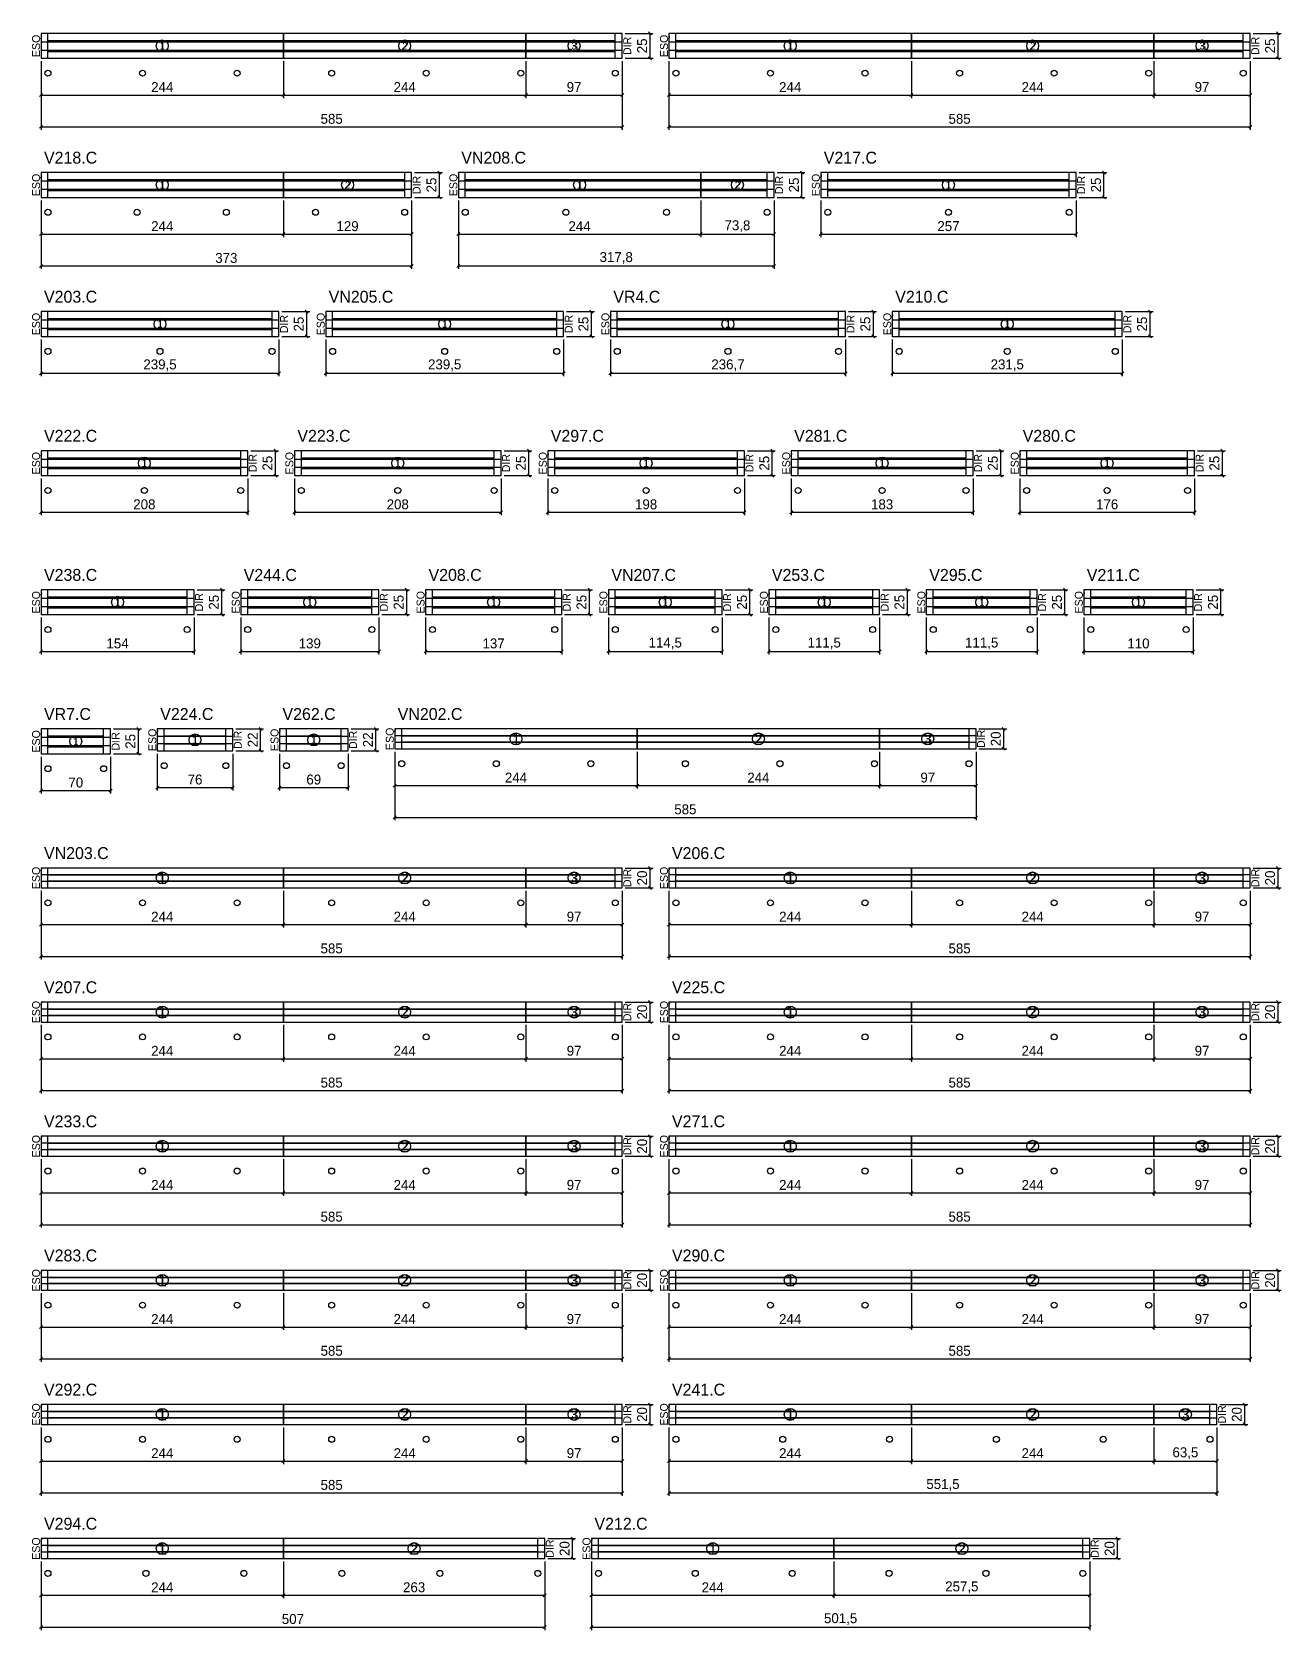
# Model space of a CAD drawing. Extents: x -13000 to 3070, y -11621 to 1250.
# Drawn here: x -9 to 1248, y -10035 to -8426 of the extents above; entities that cross this region are included whole.
import ezdxf
from ezdxf.enums import TextEntityAlignment as Align

# ---------------------------------------------------------------- set-up
doc = ezdxf.new("R2010")
doc.units = 0
for name, color, linetype in [('5', 5, 'Continuous'), ('COTA', 241, 'Continuous'), ('Escoras', 224, 'Continuous'), ('NOMENCLATURA', 7, 'Continuous'), ('Painéis', 200, 'Continuous'), ('SARR_2.2x7', 40, 'Continuous')]:
    doc.layers.add(name, color=color, linetype=linetype)
doc.dimstyles.new('PAINEL', dxfattribs={"dimtxt": 10, "dimasz": 3, "dimexe": 3, "dimexo": 3, "dimgap": 3, "dimtad": 1, "dimblk": 'OBLIQUE', "dimblk1": 'OBLIQUE', "dimcen": 2.5, "dimclrd": 4, "dimclre": 4, "dimclrt": 240, "dimazin": 3, "dimtfac": 1, "dimtmove": 0, "dimatfit": 3})

# ---------------------------------------------------------------- blocks, each defined once
blk = doc.blocks.new('nf1')
blk.add_circle((0, 0), 6)
blk.add_text('1', height=7).set_placement((0, 0), align=Align.MIDDLE_CENTER)
blk = doc.blocks.new('nf2')
blk.add_circle((0, 0), 6)
blk.add_text('2', height=7).set_placement((0, 0), align=Align.MIDDLE_CENTER)
blk = doc.blocks.new('nf3')
blk.add_circle((0, 0), 6)
blk.add_text('3', height=7).set_placement((0, 0), align=Align.MIDDLE_CENTER)
blk = doc.blocks.new('_OBLIQUE')
at = {"color": 0, "linetype": 'BYBLOCK'}
blk.add_line((-0.5, -0.5), (0.5, 0.5), dxfattribs=at)

msp = doc.modelspace()

# ---------------------------------------------------------------- linework, layer by layer
at = {"layer": 'Escoras'}
for centre in [(7, -8468), (102.167, -8468), (197.333, -8468), (292.5, -8468), (387.667, -8468), (482.833, -8468), (578, -8468), (639, -8468), (734.167, -8468), (829.333, -8468), (924.5, -8468), (1019.667, -8468), (1114.833, -8468), (1210, -8468), (7, -8608), (96.75, -8608), (186.5, -8608), (276.25, -8608), (366, -8608), (427, -8608), (528.267, -8608), (629.533, -8608), (730.8, -8608), (791.8, -8608), (913.3, -8608), (1034.8, -8608), (7, -8748), (119.75, -8748), (232.5, -8748), (293.5, -8748), (406.25, -8748), (519, -8748), (580, -8748), (691.35, -8748), (802.7, -8748), (863.7, -8748), (972.45, -8748), (1081.2, -8748), (7, -8888), (104, -8888), (201, -8888), (262, -8888), (359, -8888), (456, -8888), (517, -8888), (609, -8888), (701, -8888), (762, -8888), (846.5, -8888), (931, -8888), (992, -8888), (1073, -8888), (1154, -8888), (7, -9028), (147, -9028), (208, -9028), (333, -9028), (394, -9028), (517, -9028), (578, -9028), (678.5, -9028), (739.5, -9028), (837, -9028), (898, -9028), (995.5, -9028), (1056.5, -9028), (1152.5, -9028), (7, -9168), (63, -9168), (124, -9165), (186, -9165), (247, -9165), (302, -9165), (363, -9163), (458.167, -9163), (553.333, -9163), (648.5, -9163), (743.667, -9163), (838.833, -9163), (934, -9163), (7, -9303), (102.167, -9303), (197.333, -9303), (292.5, -9303), (387.667, -9303), (482.833, -9303), (578, -9303), (639, -9303), (734.167, -9303), (829.333, -9303), (924.5, -9303), (1019.667, -9303), (1114.833, -9303), (1210, -9303), (7, -9438), (102.167, -9438), (197.333, -9438), (292.5, -9438), (387.667, -9438), (482.833, -9438), (578, -9438), (639, -9438), (734.167, -9438), (829.333, -9438), (924.5, -9438), (1019.667, -9438), (1114.833, -9438), (1210, -9438), (7, -9573), (102.167, -9573), (197.333, -9573), (292.5, -9573), (387.667, -9573), (482.833, -9573), (578, -9573), (639, -9573), (734.167, -9573), (829.333, -9573), (924.5, -9573), (1019.667, -9573), (1114.833, -9573), (1210, -9573), (7, -9708), (102.167, -9708), (197.333, -9708), (292.5, -9708), (387.667, -9708), (482.833, -9708), (578, -9708), (639, -9708), (734.167, -9708), (829.333, -9708), (924.5, -9708), (1019.667, -9708), (1114.833, -9708), (1210, -9708), (7, -9843), (102.167, -9843), (197.333, -9843), (292.5, -9843), (387.667, -9843), (482.833, -9843), (578, -9843), (639, -9843), (746.5, -9843), (854, -9843), (961.5, -9843), (1069, -9843), (1176.5, -9843), (7, -9978), (105.6, -9978), (204.2, -9978), (302.8, -9978), (401.4, -9978), (500, -9978), (561, -9978), (658.5, -9978), (756, -9978), (853.5, -9978), (951, -9978), (1048.5, -9978)]:
    msp.add_circle(centre, 3, dxfattribs=at)
at = {"layer": 'Painéis'}
for p, q in [((244, -8453), (244, -8428)), ((488, -8453), (488, -8428)), ((876, -8453), (876, -8428)), ((1120, -8453), (1120, -8428)), ((0, -8436.333), (244, -8436.333)), ((244, -8436.333), (488, -8436.333)), ((488, -8436.333), (585, -8436.333)), ((632, -8436.333), (876, -8436.333)), ((876, -8436.333), (1120, -8436.333)), ((1120, -8436.333), (1217, -8436.333)), ((0, -8444.667), (244, -8444.667)), ((244, -8444.667), (488, -8444.667)), ((488, -8444.667), (585, -8444.667)), ((632, -8444.667), (876, -8444.667)), ((876, -8444.667), (1120, -8444.667)), ((1120, -8444.667), (1217, -8444.667)), ((244, -8593), (244, -8568)), ((664, -8593), (664, -8568)), ((0, -8576.333), (244, -8576.333)), ((0, -8584.667), (244, -8584.667)), ((244, -8576.333), (373, -8576.333)), ((244, -8584.667), (373, -8584.667)), ((420, -8576.333), (664, -8576.333)), ((420, -8584.667), (664, -8584.667)), ((664, -8576.333), (737.8, -8576.333)), ((664, -8584.667), (737.8, -8584.667)), ((784.8, -8576.333), (1041.8, -8576.333)), ((784.8, -8584.667), (1041.8, -8584.667)), ((0, -8716.333), (239.5, -8716.333)), ((286.5, -8716.333), (526, -8716.333)), ((573, -8716.333), (809.7, -8716.333)), ((856.7, -8716.333), (1088.2, -8716.333)), ((0, -8724.667), (239.5, -8724.667)), ((286.5, -8724.667), (526, -8724.667)), ((573, -8724.667), (809.7, -8724.667)), ((856.7, -8724.667), (1088.2, -8724.667)), ((0, -8856.333), (208, -8856.333)), ((255, -8856.333), (463, -8856.333)), ((510, -8856.333), (708, -8856.333)), ((755, -8856.333), (938, -8856.333)), ((985, -8856.333), (1161, -8856.333)), ((0, -8864.667), (208, -8864.667)), ((255, -8864.667), (463, -8864.667)), ((510, -8864.667), (708, -8864.667)), ((755, -8864.667), (938, -8864.667)), ((985, -8864.667), (1161, -8864.667)), ((0, -8996.333), (154, -8996.333)), ((0, -9004.667), (154, -9004.667)), ((201, -8996.333), (340, -8996.333)), ((201, -9004.667), (340, -9004.667)), ((387, -8996.333), (524, -8996.333)), ((387, -9004.667), (524, -9004.667)), ((571, -8996.333), (685.5, -8996.333)), ((571, -9004.667), (685.5, -9004.667)), ((732.5, -8996.333), (844, -8996.333)), ((732.5, -9004.667), (844, -9004.667)), ((891, -8996.333), (1002.5, -8996.333)), ((891, -9004.667), (1002.5, -9004.667)), ((1049.5, -8996.333), (1159.5, -8996.333)), ((1049.5, -9004.667), (1159.5, -9004.667)), ((117, -9135.333), (193, -9135.333)), ((240, -9135.333), (309, -9135.333)), ((356, -9134.667), (600, -9134.667)), ((600, -9148), (600, -9128)), ((600, -9134.667), (844, -9134.667)), ((844, -9148), (844, -9128)), ((844, -9134.667), (941, -9134.667)), ((0, -9136.333), (70, -9136.333)), ((0, -9144.667), (70, -9144.667)), ((117, -9142.667), (193, -9142.667)), ((240, -9142.667), (309, -9142.667)), ((356, -9141.333), (600, -9141.333)), ((600, -9141.333), (844, -9141.333)), ((844, -9141.333), (941, -9141.333)), ((0, -9274.667), (244, -9274.667)), ((244, -9288), (244, -9268)), ((244, -9274.667), (488, -9274.667)), ((488, -9288), (488, -9268)), ((488, -9274.667), (585, -9274.667)), ((632, -9274.667), (876, -9274.667)), ((876, -9288), (876, -9268)), ((876, -9274.667), (1120, -9274.667)), ((1120, -9288), (1120, -9268)), ((1120, -9274.667), (1217, -9274.667)), ((0, -9281.333), (244, -9281.333)), ((244, -9281.333), (488, -9281.333)), ((488, -9281.333), (585, -9281.333)), ((632, -9281.333), (876, -9281.333)), ((876, -9281.333), (1120, -9281.333)), ((1120, -9281.333), (1217, -9281.333)), ((0, -9409.667), (244, -9409.667)), ((244, -9423), (244, -9403)), ((244, -9409.667), (488, -9409.667)), ((488, -9423), (488, -9403)), ((488, -9409.667), (585, -9409.667)), ((632, -9409.667), (876, -9409.667)), ((876, -9423), (876, -9403)), ((876, -9409.667), (1120, -9409.667)), ((1120, -9423), (1120, -9403)), ((1120, -9409.667), (1217, -9409.667)), ((0, -9416.333), (244, -9416.333)), ((244, -9416.333), (488, -9416.333)), ((488, -9416.333), (585, -9416.333)), ((632, -9416.333), (876, -9416.333)), ((876, -9416.333), (1120, -9416.333)), ((1120, -9416.333), (1217, -9416.333)), ((244, -9558), (244, -9538)), ((488, -9558), (488, -9538)), ((876, -9558), (876, -9538)), ((1120, -9558), (1120, -9538)), ((0, -9544.667), (244, -9544.667)), ((0, -9551.333), (244, -9551.333)), ((244, -9544.667), (488, -9544.667)), ((244, -9551.333), (488, -9551.333)), ((488, -9544.667), (585, -9544.667)), ((488, -9551.333), (585, -9551.333)), ((632, -9544.667), (876, -9544.667)), ((632, -9551.333), (876, -9551.333)), ((876, -9544.667), (1120, -9544.667)), ((876, -9551.333), (1120, -9551.333)), ((1120, -9544.667), (1217, -9544.667)), ((1120, -9551.333), (1217, -9551.333)), ((0, -9679.667), (244, -9679.667)), ((244, -9693), (244, -9673)), ((244, -9679.667), (488, -9679.667)), ((488, -9693), (488, -9673)), ((488, -9679.667), (585, -9679.667)), ((632, -9679.667), (876, -9679.667)), ((876, -9693), (876, -9673)), ((876, -9679.667), (1120, -9679.667)), ((1120, -9693), (1120, -9673)), ((1120, -9679.667), (1217, -9679.667)), ((0, -9686.333), (244, -9686.333)), ((244, -9686.333), (488, -9686.333)), ((488, -9686.333), (585, -9686.333)), ((632, -9686.333), (876, -9686.333)), ((876, -9686.333), (1120, -9686.333)), ((1120, -9686.333), (1217, -9686.333)), ((244, -9828), (244, -9808)), ((488, -9828), (488, -9808)), ((876, -9828), (876, -9808)), ((1120, -9828), (1120, -9808)), ((0, -9814.667), (244, -9814.667)), ((0, -9821.333), (244, -9821.333)), ((244, -9814.667), (488, -9814.667)), ((244, -9821.333), (488, -9821.333)), ((488, -9814.667), (585, -9814.667)), ((488, -9821.333), (585, -9821.333)), ((632, -9814.667), (876, -9814.667)), ((632, -9821.333), (876, -9821.333)), ((876, -9814.667), (1120, -9814.667)), ((876, -9821.333), (1120, -9821.333)), ((1120, -9814.667), (1183.5, -9814.667)), ((1120, -9821.333), (1183.5, -9821.333)), ((0, -9949.667), (244, -9949.667)), ((0, -9956.333), (244, -9956.333)), ((244, -9963), (244, -9943)), ((244, -9949.667), (507, -9949.667)), ((244, -9956.333), (507, -9956.333)), ((554, -9949.667), (798, -9949.667)), ((554, -9956.333), (798, -9956.333)), ((798, -9963), (798, -9943)), ((798, -9949.667), (1055.5, -9949.667)), ((798, -9956.333), (1055.5, -9956.333))]:
    msp.add_line(p, q, dxfattribs=at)
for points in [[(0, -8453), (244, -8453), (244, -8428), (0, -8428)], [(244, -8453), (488, -8453), (488, -8428), (244, -8428)], [(488, -8453), (585, -8453), (585, -8428), (488, -8428)], [(632, -8453), (876, -8453), (876, -8428), (632, -8428)], [(876, -8453), (1120, -8453), (1120, -8428), (876, -8428)], [(1120, -8453), (1217, -8453), (1217, -8428), (1120, -8428)], [(0, -8593), (244, -8593), (244, -8568), (0, -8568)], [(244, -8593), (373, -8593), (373, -8568), (244, -8568)], [(420, -8593), (664, -8593), (664, -8568), (420, -8568)], [(664, -8593), (737.8, -8593), (737.8, -8568), (664, -8568)], [(784.8, -8593), (1041.8, -8593), (1041.8, -8568), (784.8, -8568)], [(0, -8733), (239.5, -8733), (239.5, -8708), (0, -8708)], [(286.5, -8733), (526, -8733), (526, -8708), (286.5, -8708)], [(573, -8733), (809.7, -8733), (809.7, -8708), (573, -8708)], [(856.7, -8733), (1088.2, -8733), (1088.2, -8708), (856.7, -8708)], [(0, -8873), (208, -8873), (208, -8848), (0, -8848)], [(255, -8873), (463, -8873), (463, -8848), (255, -8848)], [(510, -8873), (708, -8873), (708, -8848), (510, -8848)], [(755, -8873), (938, -8873), (938, -8848), (755, -8848)], [(985, -8873), (1161, -8873), (1161, -8848), (985, -8848)], [(0, -9013), (154, -9013), (154, -8988), (0, -8988)], [(201, -9013), (340, -9013), (340, -8988), (201, -8988)], [(387, -9013), (524, -9013), (524, -8988), (387, -8988)], [(571, -9013), (685.5, -9013), (685.5, -8988), (571, -8988)], [(732.5, -9013), (844, -9013), (844, -8988), (732.5, -8988)], [(891, -9013), (1002.5, -9013), (1002.5, -8988), (891, -8988)], [(1049.5, -9013), (1159.5, -9013), (1159.5, -8988), (1049.5, -8988)], [(0, -9153), (70, -9153), (70, -9128), (0, -9128)], [(117, -9150), (193, -9150), (193, -9128), (117, -9128)], [(240, -9150), (309, -9150), (309, -9128), (240, -9128)], [(356, -9148), (600, -9148), (600, -9128), (356, -9128)], [(600, -9148), (844, -9148), (844, -9128), (600, -9128)], [(844, -9148), (941, -9148), (941, -9128), (844, -9128)], [(0, -9288), (244, -9288), (244, -9268), (0, -9268)], [(244, -9288), (488, -9288), (488, -9268), (244, -9268)], [(488, -9288), (585, -9288), (585, -9268), (488, -9268)], [(632, -9288), (876, -9288), (876, -9268), (632, -9268)], [(876, -9288), (1120, -9288), (1120, -9268), (876, -9268)], [(1120, -9288), (1217, -9288), (1217, -9268), (1120, -9268)], [(0, -9423), (244, -9423), (244, -9403), (0, -9403)], [(244, -9423), (488, -9423), (488, -9403), (244, -9403)], [(488, -9423), (585, -9423), (585, -9403), (488, -9403)], [(632, -9423), (876, -9423), (876, -9403), (632, -9403)], [(876, -9423), (1120, -9423), (1120, -9403), (876, -9403)], [(1120, -9423), (1217, -9423), (1217, -9403), (1120, -9403)], [(0, -9558), (244, -9558), (244, -9538), (0, -9538)], [(244, -9558), (488, -9558), (488, -9538), (244, -9538)], [(488, -9558), (585, -9558), (585, -9538), (488, -9538)], [(632, -9558), (876, -9558), (876, -9538), (632, -9538)], [(876, -9558), (1120, -9558), (1120, -9538), (876, -9538)], [(1120, -9558), (1217, -9558), (1217, -9538), (1120, -9538)], [(0, -9693), (244, -9693), (244, -9673), (0, -9673)], [(244, -9693), (488, -9693), (488, -9673), (244, -9673)], [(488, -9693), (585, -9693), (585, -9673), (488, -9673)], [(632, -9693), (876, -9693), (876, -9673), (632, -9673)], [(876, -9693), (1120, -9693), (1120, -9673), (876, -9673)], [(1120, -9693), (1217, -9693), (1217, -9673), (1120, -9673)], [(0, -9828), (244, -9828), (244, -9808), (0, -9808)], [(244, -9828), (488, -9828), (488, -9808), (244, -9808)], [(488, -9828), (585, -9828), (585, -9808), (488, -9808)], [(632, -9828), (876, -9828), (876, -9808), (632, -9808)], [(876, -9828), (1120, -9828), (1120, -9808), (876, -9808)], [(1120, -9828), (1183.5, -9828), (1183.5, -9808), (1120, -9808)], [(0, -9963), (244, -9963), (244, -9943), (0, -9943)], [(244, -9963), (507, -9963), (507, -9943), (244, -9943)], [(554, -9963), (798, -9963), (798, -9943), (554, -9943)], [(798, -9963), (1055.5, -9963), (1055.5, -9943), (798, -9943)]]:
    msp.add_lwpolyline(points, close=True, dxfattribs=at)
at = {"layer": 'SARR_2.2x7'}
for p, q in [((7, -8453), (7, -8428)), ((578, -8453), (578, -8428)), ((639, -8453), (639, -8428)), ((1210, -8453), (1210, -8428)), ((7, -8435), (244, -8435)), ((244, -8435), (488, -8435)), ((488, -8435), (578, -8435)), ((639, -8435), (876, -8435)), ((876, -8435), (1120, -8435)), ((1120, -8435), (1210, -8435)), ((7, -8446), (244, -8446)), ((244, -8446), (488, -8446)), ((488, -8446), (578, -8446)), ((639, -8446), (876, -8446)), ((876, -8446), (1120, -8446)), ((1120, -8446), (1210, -8446)), ((7, -8593), (7, -8568)), ((366, -8593), (366, -8568)), ((427, -8593), (427, -8568)), ((730.8, -8593), (730.8, -8568)), ((791.8, -8593), (791.8, -8568)), ((1034.8, -8593), (1034.8, -8568)), ((7, -8575), (244, -8575)), ((7, -8586), (244, -8586)), ((244, -8575), (366, -8575)), ((244, -8586), (366, -8586)), ((427, -8575), (664, -8575)), ((427, -8586), (664, -8586)), ((664, -8575), (730.8, -8575)), ((664, -8586), (730.8, -8586)), ((791.8, -8575), (1034.8, -8575)), ((791.8, -8586), (1034.8, -8586)), ((7, -8733), (7, -8708)), ((7, -8715), (232.5, -8715)), ((232.5, -8733), (232.5, -8708)), ((293.5, -8733), (293.5, -8708)), ((293.5, -8715), (519, -8715)), ((519, -8733), (519, -8708)), ((580, -8733), (580, -8708)), ((580, -8715), (802.7, -8715)), ((802.7, -8733), (802.7, -8708)), ((863.7, -8733), (863.7, -8708)), ((863.7, -8715), (1081.2, -8715)), ((1081.2, -8733), (1081.2, -8708)), ((7, -8726), (232.5, -8726)), ((293.5, -8726), (519, -8726)), ((580, -8726), (802.7, -8726)), ((863.7, -8726), (1081.2, -8726)), ((7, -8873), (7, -8848)), ((7, -8855), (201, -8855)), ((201, -8873), (201, -8848)), ((262, -8873), (262, -8848)), ((262, -8855), (456, -8855)), ((456, -8873), (456, -8848)), ((517, -8873), (517, -8848)), ((517, -8855), (701, -8855)), ((701, -8873), (701, -8848)), ((762, -8873), (762, -8848)), ((762, -8855), (931, -8855)), ((931, -8873), (931, -8848)), ((992, -8873), (992, -8848)), ((992, -8855), (1154, -8855)), ((1154, -8873), (1154, -8848)), ((7, -8866), (201, -8866)), ((262, -8866), (456, -8866)), ((517, -8866), (701, -8866)), ((762, -8866), (931, -8866)), ((992, -8866), (1154, -8866)), ((7, -9013), (7, -8988)), ((147, -9013), (147, -8988)), ((208, -9013), (208, -8988)), ((333, -9013), (333, -8988)), ((394, -9013), (394, -8988)), ((517, -9013), (517, -8988)), ((578, -9013), (578, -8988)), ((678.5, -9013), (678.5, -8988)), ((739.5, -9013), (739.5, -8988)), ((837, -9013), (837, -8988)), ((898, -9013), (898, -8988)), ((995.5, -9013), (995.5, -8988)), ((1056.5, -9013), (1056.5, -8988)), ((1152.5, -9013), (1152.5, -8988)), ((7, -8995), (147, -8995)), ((7, -9006), (147, -9006)), ((208, -8995), (333, -8995)), ((208, -9006), (333, -9006)), ((394, -8995), (517, -8995)), ((394, -9006), (517, -9006)), ((578, -8995), (678.5, -8995)), ((578, -9006), (678.5, -9006)), ((739.5, -8995), (837, -8995)), ((739.5, -9006), (837, -9006)), ((898, -8995), (995.5, -8995)), ((898, -9006), (995.5, -9006)), ((1056.5, -8995), (1152.5, -8995)), ((1056.5, -9006), (1152.5, -9006)), ((7, -9153), (7, -9128)), ((7, -9135), (63, -9135)), ((63, -9153), (63, -9128)), ((124, -9150), (124, -9128)), ((124, -9135), (186, -9135)), ((186, -9150), (186, -9128)), ((247, -9150), (247, -9128)), ((247, -9135), (302, -9135)), ((302, -9150), (302, -9128)), ((363, -9148), (363, -9128)), ((363, -9135), (600, -9135)), ((600, -9135), (844, -9135)), ((844, -9135), (934, -9135)), ((934, -9148), (934, -9128)), ((7, -9146), (63, -9146)), ((124, -9143), (186, -9143)), ((247, -9143), (302, -9143)), ((363, -9141), (600, -9141)), ((600, -9141), (844, -9141)), ((844, -9141), (934, -9141)), ((7, -9288), (7, -9268)), ((7, -9275), (244, -9275)), ((7, -9281), (244, -9281)), ((244, -9275), (488, -9275)), ((244, -9281), (488, -9281)), ((488, -9275), (578, -9275)), ((488, -9281), (578, -9281)), ((578, -9288), (578, -9268)), ((639, -9288), (639, -9268)), ((639, -9275), (876, -9275)), ((639, -9281), (876, -9281)), ((876, -9275), (1120, -9275)), ((876, -9281), (1120, -9281)), ((1120, -9275), (1210, -9275)), ((1120, -9281), (1210, -9281)), ((1210, -9288), (1210, -9268)), ((7, -9423), (7, -9403)), ((578, -9423), (578, -9403)), ((639, -9423), (639, -9403)), ((1210, -9423), (1210, -9403)), ((7, -9410), (244, -9410)), ((7, -9416), (244, -9416)), ((244, -9410), (488, -9410)), ((244, -9416), (488, -9416)), ((488, -9410), (578, -9410)), ((488, -9416), (578, -9416)), ((639, -9410), (876, -9410)), ((639, -9416), (876, -9416)), ((876, -9410), (1120, -9410)), ((876, -9416), (1120, -9416)), ((1120, -9410), (1210, -9410)), ((1120, -9416), (1210, -9416)), ((7, -9558), (7, -9538)), ((578, -9558), (578, -9538)), ((639, -9558), (639, -9538)), ((1210, -9558), (1210, -9538)), ((7, -9545), (244, -9545)), ((7, -9551), (244, -9551)), ((244, -9545), (488, -9545)), ((244, -9551), (488, -9551)), ((488, -9545), (578, -9545)), ((488, -9551), (578, -9551)), ((639, -9545), (876, -9545)), ((639, -9551), (876, -9551)), ((876, -9545), (1120, -9545)), ((876, -9551), (1120, -9551)), ((1120, -9545), (1210, -9545)), ((1120, -9551), (1210, -9551)), ((7, -9693), (7, -9673)), ((7, -9680), (244, -9680)), ((244, -9680), (488, -9680)), ((488, -9680), (578, -9680)), ((578, -9693), (578, -9673)), ((639, -9693), (639, -9673)), ((639, -9680), (876, -9680)), ((876, -9680), (1120, -9680)), ((1120, -9680), (1210, -9680)), ((1210, -9693), (1210, -9673)), ((7, -9686), (244, -9686)), ((244, -9686), (488, -9686)), ((488, -9686), (578, -9686)), ((639, -9686), (876, -9686)), ((876, -9686), (1120, -9686)), ((1120, -9686), (1210, -9686)), ((7, -9828), (7, -9808)), ((578, -9828), (578, -9808)), ((639, -9828), (639, -9808)), ((1176.5, -9828), (1176.5, -9808)), ((7, -9815), (244, -9815)), ((7, -9821), (244, -9821)), ((244, -9815), (488, -9815)), ((244, -9821), (488, -9821)), ((488, -9815), (578, -9815)), ((488, -9821), (578, -9821)), ((639, -9815), (876, -9815)), ((639, -9821), (876, -9821)), ((876, -9815), (1120, -9815)), ((876, -9821), (1120, -9821)), ((1120, -9815), (1176.5, -9815)), ((1120, -9821), (1176.5, -9821)), ((7, -9963), (7, -9943)), ((7, -9950), (244, -9950)), ((7, -9956), (244, -9956)), ((244, -9950), (500, -9950)), ((244, -9956), (500, -9956)), ((500, -9963), (500, -9943)), ((561, -9963), (561, -9943)), ((561, -9950), (798, -9950)), ((561, -9956), (798, -9956)), ((798, -9950), (1048.5, -9950)), ((798, -9956), (1048.5, -9956)), ((1048.5, -9963), (1048.5, -9943))]:
    msp.add_line(p, q, dxfattribs=at)

# ---------------------------------------------------------------- block references
at = {"layer": 'COTA'}
for name, p in [('nf1', (122, -8440.5)), ('nf2', (366, -8440.5)), ('nf3', (536.5, -8440.5)), ('nf1', (754, -8440.5)), ('nf2', (998, -8440.5)), ('nf3', (1168.5, -8440.5)), ('nf1', (122, -8580.5)), ('nf2', (308.5, -8580.5)), ('nf1', (542, -8580.5)), ('nf2', (700.9, -8580.5)), ('nf1', (913.3, -8580.5)), ('nf1', (119.75, -8720.5)), ('nf1', (406.25, -8720.5)), ('nf1', (691.35, -8720.5)), ('nf1', (972.45, -8720.5)), ('nf1', (104, -8860.5)), ('nf1', (359, -8860.5)), ('nf1', (609, -8860.5)), ('nf1', (846.5, -8860.5)), ('nf1', (1073, -8860.5)), ('nf1', (77, -9000.5)), ('nf1', (270.5, -9000.5)), ('nf1', (455.5, -9000.5)), ('nf1', (628.25, -9000.5)), ('nf1', (788.25, -9000.5)), ('nf1', (946.75, -9000.5)), ('nf1', (1104.5, -9000.5)), ('nf1', (35, -9140.5)), ('nf1', (155, -9139)), ('nf1', (274.5, -9139)), ('nf1', (478, -9138)), ('nf2', (722, -9138)), ('nf3', (892.5, -9138)), ('nf1', (122, -9278)), ('nf2', (366, -9278)), ('nf3', (536.5, -9278)), ('nf1', (754, -9278)), ('nf2', (998, -9278)), ('nf3', (1168.5, -9278)), ('nf1', (122, -9413)), ('nf2', (366, -9413)), ('nf3', (536.5, -9413)), ('nf1', (754, -9413)), ('nf2', (998, -9413)), ('nf3', (1168.5, -9413)), ('nf1', (122, -9548)), ('nf2', (366, -9548)), ('nf3', (536.5, -9548)), ('nf1', (754, -9548)), ('nf2', (998, -9548)), ('nf3', (1168.5, -9548)), ('nf1', (122, -9683)), ('nf2', (366, -9683)), ('nf3', (536.5, -9683)), ('nf1', (754, -9683)), ('nf2', (998, -9683)), ('nf3', (1168.5, -9683)), ('nf1', (122, -9818)), ('nf2', (366, -9818)), ('nf3', (536.5, -9818)), ('nf1', (754, -9818)), ('nf2', (998, -9818)), ('nf3', (1151.75, -9818)), ('nf1', (122, -9953)), ('nf2', (375.5, -9953)), ('nf1', (676, -9953)), ('nf2', (926.75, -9953))]:
    msp.add_blockref(name, p, dxfattribs=at)

# ---------------------------------------------------------------- texts
at = {"layer": '5'}
for s, p in [('ESQ', (-5, -8440.5)), ('DIR', (590, -8440.5)), ('ESQ', (627, -8440.5)), ('DIR', (1222, -8440.5)), ('ESQ', (-5, -8580.5)), ('DIR', (378, -8580.5)), ('ESQ', (415, -8580.5)), ('DIR', (742.8, -8580.5)), ('ESQ', (779.8, -8580.5)), ('DIR', (1046.8, -8580.5)), ('ESQ', (-5, -8720.5)), ('DIR', (244.5, -8720.5)), ('ESQ', (281.5, -8720.5)), ('DIR', (531, -8720.5)), ('ESQ', (568, -8720.5)), ('DIR', (814.7, -8720.5)), ('ESQ', (851.7, -8720.5)), ('DIR', (1093.2, -8720.5)), ('ESQ', (-5, -8860.5)), ('DIR', (213, -8860.5)), ('ESQ', (250, -8860.5)), ('DIR', (468, -8860.5)), ('ESQ', (505, -8860.5)), ('DIR', (713, -8860.5)), ('ESQ', (750, -8860.5)), ('DIR', (943, -8860.5)), ('ESQ', (980, -8860.5)), ('DIR', (1166, -8860.5)), ('ESQ', (-5, -9000.5)), ('ESQ', (196, -9000.5)), ('ESQ', (382, -9000.5)), ('ESQ', (566, -9000.5)), ('ESQ', (727.5, -9000.5)), ('ESQ', (886, -9000.5)), ('ESQ', (1044.5, -9000.5)), ('DIR', (159, -9000.5)), ('DIR', (345, -9000.5)), ('DIR', (529, -9000.5)), ('DIR', (690.5, -9000.5)), ('DIR', (849, -9000.5)), ('DIR', (1007.5, -9000.5)), ('DIR', (1164.5, -9000.5)), ('ESQ', (-5, -9140.5)), ('DIR', (75, -9140.5)), ('ESQ', (112, -9139)), ('DIR', (198, -9139)), ('ESQ', (235, -9139)), ('DIR', (314, -9139)), ('ESQ', (351, -9138)), ('DIR', (946, -9138)), ('ESQ', (-5, -9278)), ('DIR', (590, -9278)), ('ESQ', (627, -9278)), ('DIR', (1222, -9278)), ('ESQ', (-5, -9413)), ('DIR', (590, -9413)), ('ESQ', (627, -9413)), ('DIR', (1222, -9413)), ('ESQ', (-5, -9548)), ('ESQ', (627, -9548)), ('DIR', (590, -9548)), ('DIR', (1222, -9548)), ('ESQ', (-5, -9683)), ('DIR', (590, -9683)), ('ESQ', (627, -9683)), ('DIR', (1222, -9683)), ('ESQ', (-5, -9818)), ('DIR', (590, -9818)), ('ESQ', (627, -9818)), ('DIR', (1188.5, -9818)), ('ESQ', (-5, -9953)), ('DIR', (512, -9953)), ('ESQ', (549, -9953)), ('DIR', (1060.5, -9953))]:
    msp.add_text(s, height=8, rotation=90, dxfattribs=at).set_placement(p, align=Align.MIDDLE_CENTER)
for s, p in [('1', (122, -8440.5)), ('2', (366, -8440.5)), ('3', (536.5, -8440.5)), ('1', (754, -8440.5)), ('2', (998, -8440.5)), ('3', (1168.5, -8440.5)), ('1', (122, -8580.5)), ('2', (308.5, -8580.5)), ('1', (542, -8580.5)), ('2', (700.9, -8580.5)), ('1', (913.3, -8580.5)), ('1', (119.75, -8720.5)), ('1', (406.25, -8720.5)), ('1', (691.35, -8720.5)), ('1', (972.45, -8720.5)), ('1', (104, -8860.5)), ('1', (359, -8860.5)), ('1', (609, -8860.5)), ('1', (846.5, -8860.5)), ('1', (1073, -8860.5)), ('1', (77, -9000.5)), ('1', (270.5, -9000.5)), ('1', (455.5, -9000.5)), ('1', (628.25, -9000.5)), ('1', (788.25, -9000.5)), ('1', (946.75, -9000.5)), ('1', (1104.5, -9000.5)), ('1', (35, -9140.5)), ('1', (155, -9139)), ('1', (274.5, -9139)), ('1', (478, -9138)), ('2', (722, -9138)), ('3', (892.5, -9138)), ('1', (122, -9278)), ('2', (366, -9278)), ('3', (536.5, -9278)), ('1', (754, -9278)), ('2', (998, -9278)), ('3', (1168.5, -9278)), ('1', (122, -9413)), ('2', (366, -9413)), ('3', (536.5, -9413)), ('1', (754, -9413)), ('2', (998, -9413)), ('3', (1168.5, -9413)), ('1', (122, -9548)), ('2', (366, -9548)), ('3', (536.5, -9548)), ('1', (754, -9548)), ('2', (998, -9548)), ('3', (1168.5, -9548)), ('1', (122, -9683)), ('2', (366, -9683)), ('3', (536.5, -9683)), ('1', (754, -9683)), ('2', (998, -9683)), ('3', (1168.5, -9683)), ('2', (366, -9818)), ('3', (536.5, -9818)), ('2', (998, -9818)), ('3', (1151.75, -9818)), ('1', (122, -9818)), ('1', (754, -9818)), ('1', (122, -9953)), ('2', (375.5, -9953)), ('1', (676, -9953)), ('2', (926.75, -9953))]:
    msp.add_text(s, height=12, dxfattribs=at).set_placement(p, align=Align.MIDDLE_CENTER)
at = {"layer": 'NOMENCLATURA'}
for s, p in [('V218.C', (3, -8559)), ('VN208.C', (423, -8559)), ('V217.C', (787.8, -8559)), ('V203.C', (3, -8699)), ('VN205.C', (289.5, -8699)), ('VR4.C', (576, -8699)), ('V210.C', (859.7, -8699)), ('V222.C', (3, -8839)), ('V223.C', (258, -8839)), ('V297.C', (513, -8839)), ('V281.C', (758, -8839)), ('V280.C', (988, -8839)), ('V238.C', (3, -8979)), ('V244.C', (204, -8979)), ('V208.C', (390, -8979)), ('VN207.C', (574, -8979)), ('V253.C', (735.5, -8979)), ('V295.C', (894, -8979)), ('V211.C', (1052.5, -8979)), ('VR7.C', (3, -9119)), ('V224.C', (120, -9119)), ('V262.C', (243, -9119)), ('VN202.C', (359, -9119)), ('VN203.C', (3, -9259)), ('V206.C', (635, -9259)), ('V207.C', (3, -9394)), ('V225.C', (635, -9394)), ('V233.C', (3, -9529)), ('V271.C', (635, -9529)), ('V283.C', (3, -9664)), ('V290.C', (635, -9664)), ('V292.C', (3, -9799)), ('V241.C', (635, -9799)), ('V294.C', (3, -9934)), ('V212.C', (557, -9934))]:
    msp.add_text(s, height=12, dxfattribs=at).set_placement(p)

# ---------------------------------------------------------------- dimensions: what is measured, and where the dimension line sits
at = {"layer": 'COTA'}
for base, p1, p2 in [((613, -8453), (585, -8453), (585, -8428)), ((1245, -8453), (1217, -8453), (1217, -8428)), ((401, -8593), (373, -8593), (373, -8568)), ((765.8, -8593), (737.8, -8593), (737.8, -8568)), ((1069.8, -8593), (1041.8, -8593), (1041.8, -8568)), ((267.5, -8733), (239.5, -8733), (239.5, -8708)), ((554, -8733), (526, -8733), (526, -8708)), ((837.7, -8733), (809.7, -8733), (809.7, -8708)), ((1116.2, -8733), (1088.2, -8733), (1088.2, -8708)), ((236, -8873), (208, -8873), (208, -8848)), ((491, -8873), (463, -8873), (463, -8848)), ((736, -8873), (708, -8873), (708, -8848)), ((966, -8873), (938, -8873), (938, -8848)), ((1189, -8873), (1161, -8873), (1161, -8848)), ((182, -9013), (154, -9013), (154, -8988)), ((368, -9013), (340, -9013), (340, -8988)), ((552, -9013), (524, -9013), (524, -8988)), ((713.5, -9013), (685.5, -9013), (685.5, -8988)), ((872, -9013), (844, -9013), (844, -8988)), ((1030.5, -9013), (1002.5, -9013), (1002.5, -8988)), ((1187.5, -9013), (1159.5, -9013), (1159.5, -8988)), ((98, -9153), (70, -9153), (70, -9128)), ((221, -9150), (193, -9150), (193, -9128)), ((337, -9150), (309, -9150), (309, -9128)), ((969, -9148), (941, -9148), (941, -9128)), ((613, -9288), (585, -9288), (585, -9268)), ((1245, -9288), (1217, -9288), (1217, -9268)), ((613, -9423), (585, -9423), (585, -9403)), ((1245, -9423), (1217, -9423), (1217, -9403)), ((613, -9558), (585, -9558), (585, -9538)), ((1245, -9558), (1217, -9558), (1217, -9538)), ((613, -9693), (585, -9693), (585, -9673)), ((1245, -9693), (1217, -9693), (1217, -9673)), ((613, -9828), (585, -9828), (585, -9808)), ((1211.5, -9828), (1183.5, -9828), (1183.5, -9808)), ((535, -9963), (507, -9963), (507, -9943)), ((1083.5, -9963), (1055.5, -9963), (1055.5, -9943))]:
    msp.add_linear_dim(base=base, p1=p1, p2=p2, angle=90, dimstyle='PAINEL', dxfattribs=at).render()
for base, p1, p2 in [((0, -8490), (0, -8453), (244, -8453)), ((0, -8522), (0, -8453), (585, -8453)), ((244, -8490), (244, -8453), (488, -8453)), ((488, -8490), (488, -8453), (585, -8453)), ((632, -8490), (632, -8453), (876, -8453)), ((632, -8522), (632, -8453), (1217, -8453)), ((876, -8490), (876, -8453), (1120, -8453)), ((1120, -8490), (1120, -8453), (1217, -8453)), ((0, -8630), (0, -8593), (244, -8593)), ((0, -8662), (0, -8593), (373, -8593)), ((244, -8630), (244, -8593), (373, -8593)), ((420, -8630), (420, -8593), (664, -8593)), ((420, -8662), (420, -8593), (737.8, -8593)), ((664, -8630), (664, -8593), (737.8, -8593)), ((784.8, -8630), (784.8, -8593), (1041.8, -8593)), ((0, -8770), (0, -8733), (239.5, -8733)), ((286.5, -8770), (286.5, -8733), (526, -8733)), ((573, -8770), (573, -8733), (809.7, -8733)), ((856.7, -8770), (856.7, -8733), (1088.2, -8733)), ((0, -8910), (0, -8873), (208, -8873)), ((255, -8910), (255, -8873), (463, -8873)), ((510, -8910), (510, -8873), (708, -8873)), ((755, -8910), (755, -8873), (938, -8873)), ((985, -8910), (985, -8873), (1161, -8873)), ((0, -9050), (0, -9013), (154, -9013)), ((201, -9050), (201, -9013), (340, -9013)), ((387, -9050), (387, -9013), (524, -9013)), ((571, -9050), (571, -9013), (685.5, -9013)), ((732.5, -9050), (732.5, -9013), (844, -9013)), ((891, -9050), (891, -9013), (1002.5, -9013)), ((1049.5, -9050), (1049.5, -9013), (1159.5, -9013)), ((117, -9187), (117, -9150), (193, -9150)), ((240, -9187), (240, -9150), (309, -9150)), ((356, -9185), (356, -9148), (600, -9148)), ((356, -9217), (356, -9148), (941, -9148)), ((600, -9185), (600, -9148), (844, -9148)), ((844, -9185), (844, -9148), (941, -9148)), ((0, -9190), (0, -9153), (70, -9153)), ((0, -9325), (0, -9288), (244, -9288)), ((0, -9357), (0, -9288), (585, -9288)), ((244, -9325), (244, -9288), (488, -9288)), ((488, -9325), (488, -9288), (585, -9288)), ((632, -9325), (632, -9288), (876, -9288)), ((632, -9357), (632, -9288), (1217, -9288)), ((876, -9325), (876, -9288), (1120, -9288)), ((1120, -9325), (1120, -9288), (1217, -9288)), ((0, -9460), (0, -9423), (244, -9423)), ((0, -9492), (0, -9423), (585, -9423)), ((244, -9460), (244, -9423), (488, -9423)), ((488, -9460), (488, -9423), (585, -9423)), ((632, -9460), (632, -9423), (876, -9423)), ((632, -9492), (632, -9423), (1217, -9423)), ((876, -9460), (876, -9423), (1120, -9423)), ((1120, -9460), (1120, -9423), (1217, -9423)), ((0, -9595), (0, -9558), (244, -9558)), ((0, -9627), (0, -9558), (585, -9558)), ((244, -9595), (244, -9558), (488, -9558)), ((488, -9595), (488, -9558), (585, -9558)), ((632, -9595), (632, -9558), (876, -9558)), ((632, -9627), (632, -9558), (1217, -9558)), ((876, -9595), (876, -9558), (1120, -9558)), ((1120, -9595), (1120, -9558), (1217, -9558)), ((0, -9730), (0, -9693), (244, -9693)), ((0, -9762), (0, -9693), (585, -9693)), ((244, -9730), (244, -9693), (488, -9693)), ((488, -9730), (488, -9693), (585, -9693)), ((632, -9730), (632, -9693), (876, -9693)), ((632, -9762), (632, -9693), (1217, -9693)), ((876, -9730), (876, -9693), (1120, -9693)), ((1120, -9730), (1120, -9693), (1217, -9693)), ((0, -9865), (0, -9828), (244, -9828)), ((0, -9897), (0, -9828), (585, -9828)), ((244, -9865), (244, -9828), (488, -9828)), ((488, -9865), (488, -9828), (585, -9828)), ((632, -9865), (632, -9828), (876, -9828)), ((632, -9897), (632, -9828), (1183.5, -9828)), ((876, -9865), (876, -9828), (1120, -9828)), ((1120, -9865), (1120, -9828), (1183.5, -9828)), ((0, -10000), (0, -9963), (244, -9963)), ((0, -10032), (0, -9963), (507, -9963)), ((244, -10000), (244, -9963), (507, -9963)), ((554, -10000), (554, -9963), (798, -9963)), ((554, -10032), (554, -9963), (1055.5, -9963)), ((798, -10000), (798, -9963), (1055.5, -9963))]:
    msp.add_linear_dim(base=base, p1=p1, p2=p2, dimstyle='PAINEL', dxfattribs=at).render()

doc.saveas('drawing.dxf')
